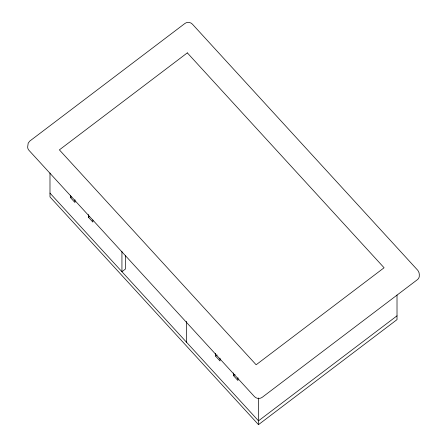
<?xml version="1.0" encoding="UTF-8"?>
<svg xmlns="http://www.w3.org/2000/svg" width="447" height="447" viewBox="0 0 447 447"><rect width="100%" height="100%" fill="white"/><g stroke="black" fill="none" stroke-linecap="round" stroke-linejoin="round"><path stroke-width="0.67" d="M74.945 199.736L74.945 202.502L70.542 197.691L71.548 196.931M92.859 219.98L92.859 222.07L88.456 217.259L89.461 216.493M220.019 358.181L220.019 360.952L215.616 356.142L217.125 354.996M237.933 377.726L237.933 380.514L233.53 375.703L235.038 374.558M397.014 315.822L258.495 420.845L49.986 193.121M49.986 173.011L49.986 196.926L258.495 424.65L397.014 319.627L397.014 295.02M419.297 274.598L419.057 272.726L417.9 270.452L192.361 24.121C190.456 22.059 187.086 21.786 184.868 23.501L29.781 141.084L28.195 143.135L27.703 146.655A5.504 5.012 0 0 0 28.954 150.315L254.494 396.645A5.504 5.012 0 0 0 262.249 397.282L417.342 279.705A5.504 5.012 0 0 0 419.241 275M258.495 397.964L258.495 424.65M233.53 372.938L233.53 375.703M215.616 353.348L215.616 356.142M186.544 321.337L186.544 342.262M125.456 255.773L125.456 269.027L121.936 271.698L121.936 251.471M88.456 214.493L88.456 217.259M70.542 195.602L70.542 197.691M187.332 52.869L59.384 149.874L256.142 364.774L384.09 267.764L187.332 52.869"/></g></svg>
